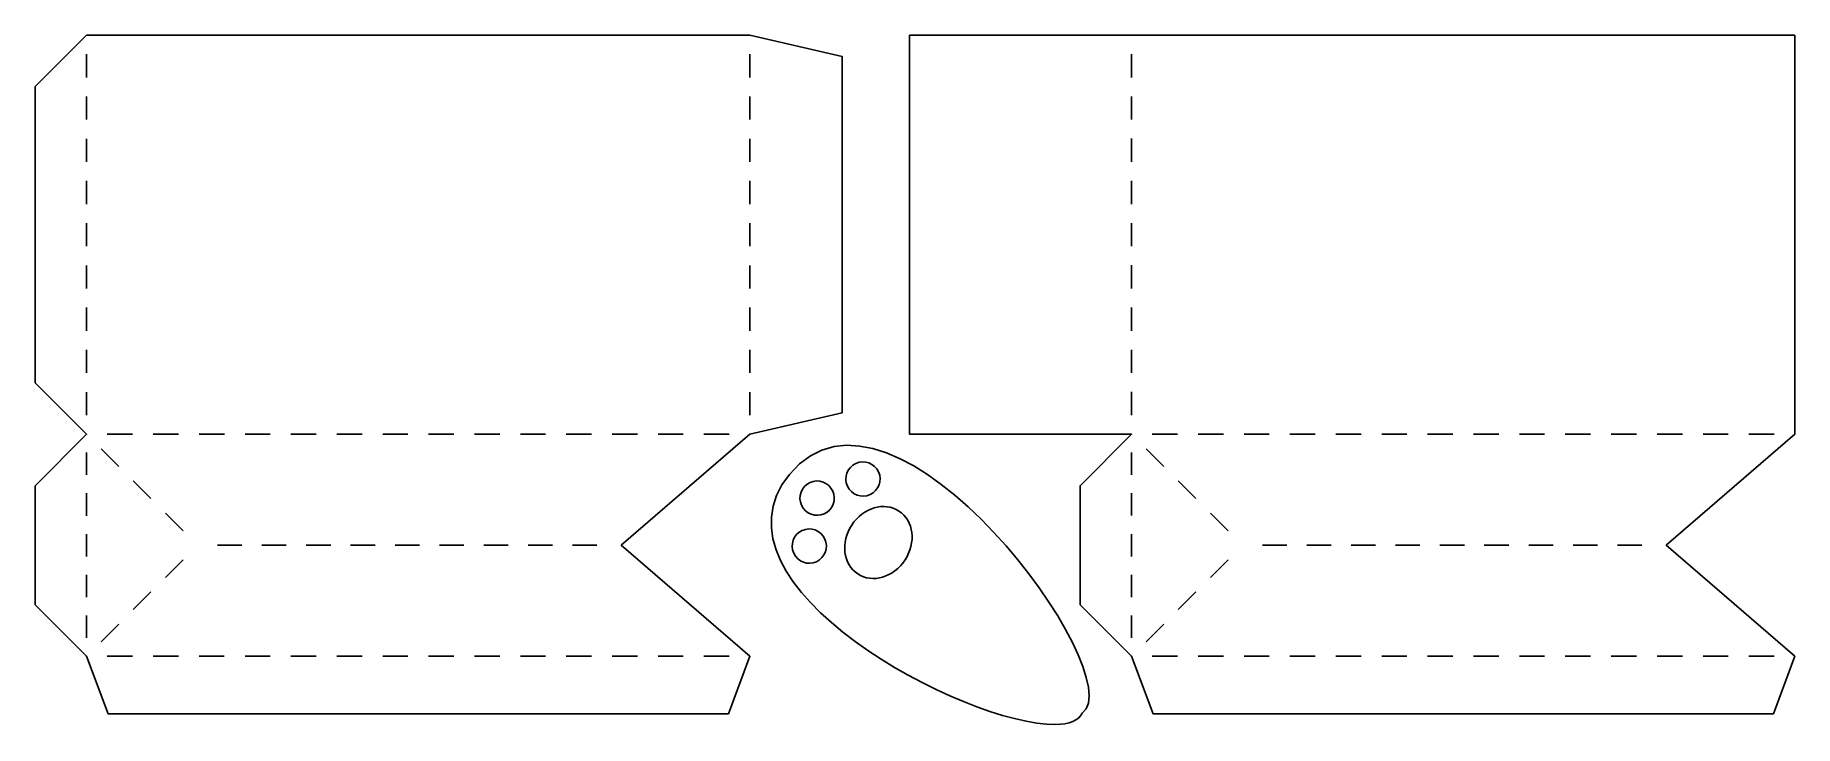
# Model space of a CAD drawing. Header units: centimetres. Extents: x -23.6 to -1.9, y -21.9 to -13.4.
import ezdxf

# ---------------------------------------------------------------- set-up
doc = ezdxf.new("R2010")
doc.units = ezdxf.units.CM
doc.header["$MEASUREMENT"] = 0
doc.layers.add('Layer 1', color=7, linetype='Continuous')

msp = doc.modelspace()

# ---------------------------------------------------------------- linework, layer by layer
at = {"layer": 'Layer 1', "color": 254}
for points, knots in [([(-14.75502, -13.37594), (-14.75502, -13.37594), (-13.61443, -13.64052), (-13.61443, -13.64052), (-13.61443, -13.64052), (-13.61443, -13.64052), (-13.61443, -18.03551), (-13.61443, -18.03551), (-13.61443, -18.03551), (-13.61443, -18.03551), (-14.75502, -18.30009), (-14.75502, -18.30009), (-14.75502, -18.30009), (-14.75502, -18.30009), (-16.34255, -19.66971), (-16.34255, -19.66971), (-16.34255, -19.66971), (-16.34255, -19.66971), (-14.75505, -21.03933), (-14.75505, -21.03933), (-14.75505, -21.03933), (-14.75505, -21.03933), (-15.01963, -21.74976), (-15.01963, -21.74976), (-15.01963, -21.74976), (-15.01963, -21.74976), (-22.67585, -21.74977), (-22.67585, -21.74977), (-22.67585, -21.74977), (-22.67585, -21.74977), (-22.94043, -21.03934), (-22.94043, -21.03934), (-22.94043, -21.03934), (-22.94043, -21.03934), (-23.57543, -20.40434), (-23.57543, -20.40434), (-23.57543, -20.40434), (-23.57543, -20.40434), (-23.57543, -18.93514), (-23.57543, -18.93514), (-23.57543, -18.93514), (-23.57543, -18.93514), (-22.94043, -18.30014), (-22.94043, -18.30014), (-22.94043, -18.30014), (-22.94043, -18.30014), (-23.57543, -17.66514), (-23.57543, -17.66514), (-23.57543, -17.66514), (-23.57543, -17.66514), (-23.57543, -14.01098), (-23.57543, -14.01098), (-23.57543, -14.01098), (-23.57543, -14.01098), (-22.94043, -13.37598), (-22.94043, -13.37598), (-22.94043, -13.37598), (-22.94043, -13.37598), (-14.75502, -13.37597), (-14.75502, -13.37597), (-14.75502, -13.37597), (-14.75502, -13.37597), (-14.75502, -13.37594), (-14.75502, -13.37594)], [0, 0, 0, 0, 0.05882353, 0.05882353, 0.05882353, 0.05882353, 0.11764706, 0.11764706, 0.11764706, 0.11764706, 0.17647059, 0.17647059, 0.17647059, 0.17647059, 0.23529412, 0.23529412, 0.23529412, 0.23529412, 0.29411765, 0.29411765, 0.29411765, 0.29411765, 0.35294118, 0.35294118, 0.35294118, 0.35294118, 0.41176471, 0.41176471, 0.41176471, 0.41176471, 0.47058824, 0.47058824, 0.47058824, 0.47058824, 0.52941176, 0.52941176, 0.52941176, 0.52941176, 0.58823529, 0.58823529, 0.58823529, 0.58823529, 0.64705882, 0.64705882, 0.64705882, 0.64705882, 0.70588235, 0.70588235, 0.70588235, 0.70588235, 0.76470588, 0.76470588, 0.76470588, 0.76470588, 0.82352941, 0.82352941, 0.82352941, 0.82352941, 0.88235294, 0.88235294, 0.88235294, 0.88235294, 1, 1, 1, 1]), ([(-10.67882, -20.40407), (-10.67882, -20.40407), (-10.67882, -18.93484), (-10.67882, -18.93484), (-10.67882, -18.93484), (-10.67882, -18.93484), (-10.04382, -18.29984), (-10.04382, -18.29984), (-10.04382, -18.29984), (-10.04382, -18.29984), (-12.78308, -18.29984), (-12.78308, -18.29984), (-12.78308, -18.29984), (-12.78308, -18.29984), (-12.78308, -13.37594), (-12.78308, -13.37594), (-12.78308, -13.37594), (-12.78308, -13.37594), (-10.04382, -13.37594), (-10.04382, -13.37594), (-10.04382, -13.37594), (-10.04382, -13.37594), (-1.85843, -13.37594), (-1.85843, -13.37594), (-1.85843, -13.37594), (-1.85843, -13.37594), (-1.85843, -18.29984), (-1.85843, -18.29984), (-1.85843, -18.29984), (-1.85843, -18.29984), (-3.44593, -19.66948), (-3.44593, -19.66948), (-3.44593, -19.66948), (-3.44593, -19.66948), (-1.85843, -21.0391), (-1.85843, -21.0391), (-1.85843, -21.0391), (-1.85843, -21.0391), (-2.12301, -21.74953), (-2.12301, -21.74953), (-2.12301, -21.74953), (-2.12301, -21.74953), (-9.77924, -21.74953), (-9.77924, -21.74953), (-9.77924, -21.74953), (-9.77924, -21.74953), (-10.04382, -21.0391), (-10.04382, -21.0391), (-10.04382, -21.0391), (-10.04382, -21.0391), (-10.67882, -20.40407), (-10.67882, -20.40407)], [0, 0, 0, 0, 0.07142857, 0.07142857, 0.07142857, 0.07142857, 0.14285714, 0.14285714, 0.14285714, 0.14285714, 0.21428571, 0.21428571, 0.21428571, 0.21428571, 0.28571429, 0.28571429, 0.28571429, 0.28571429, 0.35714286, 0.35714286, 0.35714286, 0.35714286, 0.42857143, 0.42857143, 0.42857143, 0.42857143, 0.5, 0.5, 0.5, 0.5, 0.57142857, 0.57142857, 0.57142857, 0.57142857, 0.64285714, 0.64285714, 0.64285714, 0.64285714, 0.71428571, 0.71428571, 0.71428571, 0.71428571, 0.78571429, 0.78571429, 0.78571429, 0.78571429, 0.85714286, 0.85714286, 0.85714286, 0.85714286, 1, 1, 1, 1]), ([(-10.98381, -21.88177), (-10.8136, -21.87923), (-10.69539, -21.83512), (-10.65324, -21.7417), (-10.65324, -21.7417), (-10.03192, -21.29196), (-12.9762, -17.2242), (-14.2675, -18.79575), (-14.2675, -18.79575), (-15.37555, -20.16576), (-12.08738, -21.89815), (-10.98381, -21.88177)], [0, 0, 0, 0, 0.25, 0.25, 0.25, 0.25, 0.5, 0.5, 0.5, 0.5, 1, 1, 1, 1]), ([(-13.48288, -18.6815), (-13.38826, -18.613), (-13.25611, -18.63417), (-13.18763, -18.72875), (-13.18763, -18.72875), (-13.11913, -18.82339), (-13.14032, -18.95552), (-13.23494, -19.024), (-13.23494, -19.024), (-13.32953, -19.09247), (-13.46169, -19.07133), (-13.53019, -18.97672), (-13.53019, -18.97672), (-13.59863, -18.88213), (-13.57746, -18.74995), (-13.48288, -18.6815)], [0, 0, 0, 0, 0.2, 0.2, 0.2, 0.2, 0.4, 0.4, 0.4, 0.4, 0.6, 0.6, 0.6, 0.6, 1, 1, 1, 1]), ([(-14.049, -18.91727), (-13.95444, -18.8488), (-13.82225, -18.86996), (-13.7538, -18.96458), (-13.7538, -18.96458), (-13.6853, -19.05917), (-13.70649, -19.19133), (-13.80105, -19.25983), (-13.80105, -19.25983), (-13.89569, -19.3283), (-14.02785, -19.30711), (-14.09635, -19.21255), (-14.09635, -19.21255), (-14.16484, -19.11793), (-14.14365, -18.98577), (-14.049, -18.91727)], [0, 0, 0, 0, 0.2, 0.2, 0.2, 0.2, 0.4, 0.4, 0.4, 0.4, 0.6, 0.6, 0.6, 0.6, 1, 1, 1, 1]), ([(-12.91463, -19.24795), (-12.73286, -19.36709), (-12.69934, -19.63739), (-12.83981, -19.85173), (-12.83981, -19.85173), (-12.9802, -20.0661), (-13.24145, -20.14333), (-13.42319, -20.02424), (-13.42319, -20.02424), (-13.60501, -19.9051), (-13.63856, -19.6348), (-13.49812, -19.42043), (-13.49812, -19.42043), (-13.3577, -19.20604), (-13.09648, -19.12883), (-12.91463, -19.24795)], [0, 0, 0, 0, 0.2, 0.2, 0.2, 0.2, 0.4, 0.4, 0.4, 0.4, 0.6, 0.6, 0.6, 0.6, 1, 1, 1, 1]), ([(-13.89753, -19.85165), (-13.99212, -19.92012), (-14.1243, -19.89896), (-14.19273, -19.80437), (-14.19273, -19.80437), (-14.26123, -19.70981), (-14.24006, -19.5776), (-14.14542, -19.50912), (-14.14542, -19.50912), (-14.05086, -19.44065), (-13.91867, -19.46179), (-13.85022, -19.5564), (-13.85022, -19.5564), (-13.78175, -19.65096), (-13.80289, -19.78315), (-13.89753, -19.85165)], [0, 0, 0, 0, 0.2, 0.2, 0.2, 0.2, 0.4, 0.4, 0.4, 0.4, 0.6, 0.6, 0.6, 0.6, 1, 1, 1, 1])]:
    msp.add_open_spline(points, degree=3, knots=knots, dxfattribs=at)
at = {"layer": 'Layer 1', "color": 250, "lineweight": 25}
for points in [[(-22.94043, -13.89699), (-22.94043, -13.89699), (-22.94043, -13.61071), (-22.94043, -13.61071)], [(-14.75502, -13.89699), (-14.75502, -13.89699), (-14.75502, -13.61071), (-14.75502, -13.61071)], [(-10.04382, -13.61068), (-10.04382, -13.61068), (-10.04382, -13.89696), (-10.04382, -13.89696)], [(-22.94043, -14.418), (-22.94043, -14.418), (-22.94043, -14.13172), (-22.94043, -14.13172)], [(-14.75502, -14.418), (-14.75502, -14.418), (-14.75502, -14.13172), (-14.75502, -14.13172)], [(-10.04382, -14.41795), (-10.04382, -14.41795), (-10.04382, -14.13167), (-10.04382, -14.13167)], [(-22.94043, -14.93907), (-22.94043, -14.93907), (-22.94043, -14.65279), (-22.94043, -14.65279)], [(-14.75502, -14.93907), (-14.75502, -14.93907), (-14.75502, -14.65279), (-14.75502, -14.65279)], [(-10.04382, -14.93897), (-10.04382, -14.93897), (-10.04382, -14.65272), (-10.04382, -14.65272)], [(-22.94043, -15.46012), (-22.94043, -15.46012), (-22.94043, -15.17384), (-22.94043, -15.17384)], [(-14.75502, -15.46012), (-14.75502, -15.46012), (-14.75502, -15.17384), (-14.75502, -15.17384)], [(-10.04382, -15.17373), (-10.04382, -15.17373), (-10.04382, -15.45998), (-10.04382, -15.45998)], [(-22.94043, -15.98116), (-22.94043, -15.98116), (-22.94043, -15.69488), (-22.94043, -15.69488)], [(-14.75502, -15.98116), (-14.75502, -15.98116), (-14.75502, -15.69488), (-14.75502, -15.69488)], [(-10.04382, -15.69472), (-10.04382, -15.69472), (-10.04382, -15.981), (-10.04382, -15.981)], [(-22.94043, -16.50221), (-22.94043, -16.50221), (-22.94043, -16.21593), (-22.94043, -16.21593)], [(-14.75502, -16.50221), (-14.75502, -16.50221), (-14.75502, -16.21593), (-14.75502, -16.21593)], [(-10.04382, -16.21577), (-10.04382, -16.21577), (-10.04382, -16.50202), (-10.04382, -16.50202)], [(-22.94043, -17.02325), (-22.94043, -17.02325), (-22.94043, -16.73697), (-22.94043, -16.73697)], [(-14.75502, -17.02325), (-14.75502, -17.02325), (-14.75502, -16.73697), (-14.75502, -16.73697)], [(-10.04382, -17.02304), (-10.04382, -17.02304), (-10.04382, -16.73679), (-10.04382, -16.73679)], [(-22.94043, -17.54432), (-22.94043, -17.54432), (-22.94043, -17.25804), (-22.94043, -17.25804)], [(-14.75502, -17.54432), (-14.75502, -17.54432), (-14.75502, -17.25804), (-14.75502, -17.25804)], [(-10.04382, -17.54408), (-10.04382, -17.54408), (-10.04382, -17.2578), (-10.04382, -17.2578)], [(-22.94043, -18.06534), (-22.94043, -18.06534), (-22.94043, -17.77906), (-22.94043, -17.77906)], [(-14.75502, -18.06534), (-14.75502, -18.06534), (-14.75502, -17.77906), (-14.75502, -17.77906)], [(-10.04382, -18.06507), (-10.04382, -18.06507), (-10.04382, -17.77879), (-10.04382, -17.77879)], [(-22.68524, -18.3001), (-22.68524, -18.3001), (-22.37399, -18.3001), (-22.37399, -18.3001)], [(-21.80757, -18.3001), (-21.80757, -18.3001), (-22.11877, -18.3001), (-22.11877, -18.3001)], [(-21.55232, -18.3001), (-21.55232, -18.3001), (-21.24107, -18.3001), (-21.24107, -18.3001)], [(-20.9859, -18.3001), (-20.9859, -18.3001), (-20.67465, -18.3001), (-20.67465, -18.3001)], [(-20.10823, -18.3001), (-20.10823, -18.3001), (-20.41943, -18.3001), (-20.41943, -18.3001)], [(-19.85298, -18.3001), (-19.85298, -18.3001), (-19.54173, -18.3001), (-19.54173, -18.3001)], [(-19.28656, -18.3001), (-19.28656, -18.3001), (-18.97531, -18.3001), (-18.97531, -18.3001)], [(-18.72009, -18.3001), (-18.72009, -18.3001), (-18.40883, -18.3001), (-18.40883, -18.3001)], [(-18.15367, -18.3001), (-18.15367, -18.3001), (-17.84241, -18.3001), (-17.84241, -18.3001)], [(-17.27599, -18.3001), (-17.27599, -18.3001), (-17.5872, -18.3001), (-17.5872, -18.3001)], [(-16.70952, -18.3001), (-16.70952, -18.3001), (-17.02078, -18.3001), (-17.02078, -18.3001)], [(-16.1431, -18.3001), (-16.1431, -18.3001), (-16.45436, -18.3001), (-16.45436, -18.3001)], [(-15.88791, -18.3001), (-15.88791, -18.3001), (-15.57666, -18.3001), (-15.57666, -18.3001)], [(-15.01018, -18.3001), (-15.01018, -18.3001), (-15.32144, -18.3001), (-15.32144, -18.3001)], [(-9.4774, -18.29981), (-9.4774, -18.29981), (-9.78866, -18.29981), (-9.78866, -18.29981)], [(-9.22216, -18.29981), (-9.22216, -18.29981), (-8.91095, -18.29981), (-8.91095, -18.29981)], [(-8.34451, -18.29981), (-8.34451, -18.29981), (-8.65576, -18.29981), (-8.65576, -18.29981)], [(-7.77806, -18.29981), (-7.77806, -18.29981), (-8.08932, -18.29981), (-8.08932, -18.29981)], [(-7.52284, -18.29981), (-7.52284, -18.29981), (-7.21164, -18.29981), (-7.21164, -18.29981)], [(-6.64517, -18.29981), (-6.64517, -18.29981), (-6.95642, -18.29981), (-6.95642, -18.29981)], [(-6.07875, -18.29981), (-6.07875, -18.29981), (-6.39, -18.29981), (-6.39, -18.29981)], [(-5.51228, -18.29981), (-5.51228, -18.29981), (-5.82353, -18.29981), (-5.82353, -18.29981)], [(-4.94583, -18.29981), (-4.94583, -18.29981), (-5.25709, -18.29981), (-5.25709, -18.29981)], [(-4.69061, -18.29981), (-4.69061, -18.29981), (-4.37941, -18.29981), (-4.37941, -18.29981)], [(-3.81294, -18.29981), (-3.81294, -18.29981), (-4.12419, -18.29981), (-4.12419, -18.29981)], [(-3.55777, -18.29981), (-3.55777, -18.29981), (-3.24652, -18.29981), (-3.24652, -18.29981)], [(-2.9913, -18.29981), (-2.9913, -18.29981), (-2.68007, -18.29981), (-2.68007, -18.29981)], [(-2.42485, -18.29981), (-2.42485, -18.29981), (-2.1136, -18.29981), (-2.1136, -18.29981)], [(-22.94043, -18.80265), (-22.94043, -18.80265), (-22.94043, -18.5265), (-22.94043, -18.5265)], [(-22.54351, -18.69698), (-22.54351, -18.69698), (-22.76161, -18.47888), (-22.76161, -18.47888)], [(-10.04382, -18.52624), (-10.04382, -18.52624), (-10.04382, -18.80239), (-10.04382, -18.80239)], [(-9.64689, -18.69671), (-9.64689, -18.69671), (-9.86499, -18.47861), (-9.86499, -18.47861)], [(-22.36467, -18.87584), (-22.36467, -18.87584), (-22.14657, -19.09391), (-22.14657, -19.09391)], [(-9.46806, -18.87557), (-9.46806, -18.87557), (-9.24996, -19.09364), (-9.24996, -19.09364)], [(-22.94043, -19.3052), (-22.94043, -19.3052), (-22.94043, -19.02905), (-22.94043, -19.02905)], [(-10.04382, -19.02882), (-10.04382, -19.02882), (-10.04382, -19.30497), (-10.04382, -19.30497)], [(-21.96775, -19.27276), (-21.96775, -19.27276), (-21.74965, -19.49086), (-21.74965, -19.49086)], [(-9.07113, -19.2725), (-9.07113, -19.2725), (-8.85303, -19.4906), (-8.85303, -19.4906)], [(-22.94043, -19.53166), (-22.94043, -19.53166), (-22.94043, -19.80778), (-22.94043, -19.80778)], [(-10.04382, -19.53137), (-10.04382, -19.53137), (-10.04382, -19.80752), (-10.04382, -19.80752)], [(-21.02339, -19.66972), (-21.02339, -19.66972), (-21.32417, -19.66972), (-21.32417, -19.66972)], [(-20.47595, -19.66972), (-20.47595, -19.66972), (-20.77675, -19.66972), (-20.77675, -19.66972)], [(-19.92855, -19.66972), (-19.92855, -19.66972), (-20.22933, -19.66972), (-20.22933, -19.66972)], [(-19.3811, -19.66972), (-19.3811, -19.66972), (-19.68188, -19.66972), (-19.68188, -19.66972)], [(-18.83368, -19.66972), (-18.83368, -19.66972), (-19.13445, -19.66972), (-19.13445, -19.66972)], [(-18.28625, -19.66972), (-18.28625, -19.66972), (-18.58703, -19.66972), (-18.58703, -19.66972)], [(-17.73883, -19.66972), (-17.73883, -19.66972), (-18.03961, -19.66972), (-18.03961, -19.66972)], [(-17.19141, -19.66972), (-17.19141, -19.66972), (-17.49219, -19.66972), (-17.49219, -19.66972)], [(-16.64396, -19.66972), (-16.64396, -19.66972), (-16.94474, -19.66972), (-16.94474, -19.66972)], [(-8.42756, -19.66945), (-8.42756, -19.66945), (-8.12678, -19.66945), (-8.12678, -19.66945)], [(-7.57936, -19.66945), (-7.57936, -19.66945), (-7.88016, -19.66945), (-7.88016, -19.66945)], [(-7.33272, -19.66945), (-7.33272, -19.66945), (-7.03194, -19.66945), (-7.03194, -19.66945)], [(-6.78529, -19.66945), (-6.78529, -19.66945), (-6.48451, -19.66945), (-6.48451, -19.66945)], [(-6.23784, -19.66945), (-6.23784, -19.66945), (-5.93706, -19.66945), (-5.93706, -19.66945)], [(-5.69042, -19.66945), (-5.69042, -19.66945), (-5.38964, -19.66945), (-5.38964, -19.66945)], [(-5.14302, -19.66945), (-5.14302, -19.66945), (-4.84225, -19.66945), (-4.84225, -19.66945)], [(-4.59557, -19.66945), (-4.59557, -19.66945), (-4.2948, -19.66945), (-4.2948, -19.66945)], [(-4.04815, -19.66945), (-4.04815, -19.66945), (-3.74737, -19.66945), (-3.74737, -19.66945)], [(-21.74965, -19.8485), (-21.74965, -19.8485), (-21.96775, -20.0666), (-21.96775, -20.0666)], [(-8.85304, -19.84826), (-8.85304, -19.84826), (-9.07114, -20.06636), (-9.07114, -20.06636)], [(-22.94043, -20.31035), (-22.94043, -20.31035), (-22.94043, -20.0342), (-22.94043, -20.0342)], [(-10.04382, -20.03392), (-10.04382, -20.03392), (-10.04382, -20.31007), (-10.04382, -20.31007)], [(-22.36467, -20.46355), (-22.36467, -20.46355), (-22.14657, -20.24548), (-22.14657, -20.24548)], [(-9.24997, -20.24521), (-9.24997, -20.24521), (-9.46807, -20.46328), (-9.46807, -20.46328)], [(-22.94043, -20.8129), (-22.94043, -20.8129), (-22.94043, -20.53675), (-22.94043, -20.53675)], [(-10.04382, -20.53649), (-10.04382, -20.53649), (-10.04382, -20.81264), (-10.04382, -20.81264)], [(-22.54351, -20.64238), (-22.54351, -20.64238), (-22.76161, -20.86048), (-22.76161, -20.86048)], [(-9.86499, -20.86024), (-9.86499, -20.86024), (-9.64689, -20.64214), (-9.64689, -20.64214)], [(-22.68524, -21.03931), (-22.68524, -21.03931), (-22.37399, -21.03931), (-22.37399, -21.03931)], [(-22.11877, -21.03931), (-22.11877, -21.03931), (-21.80757, -21.03931), (-21.80757, -21.03931)], [(-21.55235, -21.03931), (-21.55235, -21.03931), (-21.24109, -21.03931), (-21.24109, -21.03931)], [(-20.98593, -21.03931), (-20.98593, -21.03931), (-20.67467, -21.03931), (-20.67467, -21.03931)], [(-20.41946, -21.03931), (-20.41946, -21.03931), (-20.10825, -21.03931), (-20.10825, -21.03931)], [(-19.85301, -21.03931), (-19.85301, -21.03931), (-19.54175, -21.03931), (-19.54175, -21.03931)], [(-19.28659, -21.03931), (-19.28659, -21.03931), (-18.97533, -21.03931), (-18.97533, -21.03931)], [(-18.72012, -21.03931), (-18.72012, -21.03931), (-18.40886, -21.03931), (-18.40886, -21.03931)], [(-18.1537, -21.03931), (-18.1537, -21.03931), (-17.84244, -21.03931), (-17.84244, -21.03931)], [(-17.58722, -21.03931), (-17.58722, -21.03931), (-17.27602, -21.03931), (-17.27602, -21.03931)], [(-16.70955, -21.03931), (-16.70955, -21.03931), (-17.0208, -21.03931), (-17.0208, -21.03931)], [(-16.14313, -21.03931), (-16.14313, -21.03931), (-16.45438, -21.03931), (-16.45438, -21.03931)], [(-15.57668, -21.03931), (-15.57668, -21.03931), (-15.88791, -21.03931), (-15.88791, -21.03931)], [(-15.01021, -21.03931), (-15.01021, -21.03931), (-15.32146, -21.03931), (-15.32146, -21.03931)], [(-9.4774, -21.03907), (-9.4774, -21.03907), (-9.78866, -21.03907), (-9.78866, -21.03907)], [(-9.22216, -21.03907), (-9.22216, -21.03907), (-8.91095, -21.03907), (-8.91095, -21.03907)], [(-8.34451, -21.03907), (-8.34451, -21.03907), (-8.65576, -21.03907), (-8.65576, -21.03907)], [(-7.77806, -21.03907), (-7.77806, -21.03907), (-8.08932, -21.03907), (-8.08932, -21.03907)], [(-7.52284, -21.03907), (-7.52284, -21.03907), (-7.21164, -21.03907), (-7.21164, -21.03907)], [(-6.64517, -21.03907), (-6.64517, -21.03907), (-6.95642, -21.03907), (-6.95642, -21.03907)], [(-6.07875, -21.03907), (-6.07875, -21.03907), (-6.39, -21.03907), (-6.39, -21.03907)], [(-5.51228, -21.03907), (-5.51228, -21.03907), (-5.82353, -21.03907), (-5.82353, -21.03907)], [(-4.94583, -21.03907), (-4.94583, -21.03907), (-5.25709, -21.03907), (-5.25709, -21.03907)], [(-4.69061, -21.03907), (-4.69061, -21.03907), (-4.37941, -21.03907), (-4.37941, -21.03907)], [(-3.81294, -21.03907), (-3.81294, -21.03907), (-4.12419, -21.03907), (-4.12419, -21.03907)], [(-3.55777, -21.03907), (-3.55777, -21.03907), (-3.24652, -21.03907), (-3.24652, -21.03907)], [(-2.6801, -21.03907), (-2.6801, -21.03907), (-2.99133, -21.03907), (-2.99133, -21.03907)], [(-2.42485, -21.03907), (-2.42485, -21.03907), (-2.1136, -21.03907), (-2.1136, -21.03907)]]:
    msp.add_open_spline(points, degree=3, dxfattribs=at)

doc.saveas('drawing.dxf')
